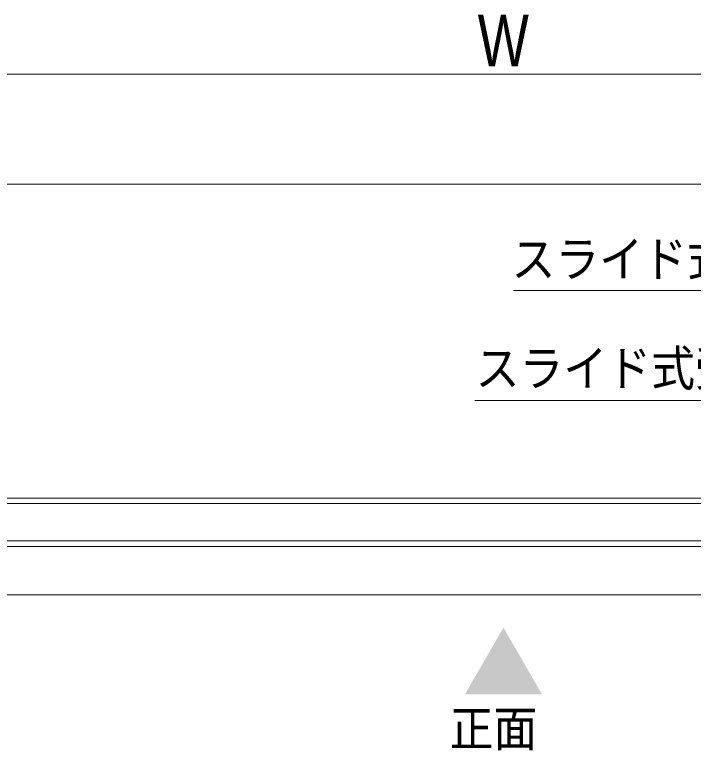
# Model space of a CAD drawing. Units: millimetres, scale not verified. Extents: x -6062 to 6062, y -3045 to 3045.
# Drawn here: x -3449 to -2831, y 1064 to 1734 of the extents above; entities that cross this region are included whole.
import ezdxf
from ezdxf.enums import TextEntityAlignment as Align

# ---------------------------------------------------------------- set-up
doc = ezdxf.new("R2010")
doc.units = ezdxf.units.MM
doc.header["$LTSCALE"] = 20
for name, color, linetype, lineweight in [('0-1_2寸法-3', 7, 'Continuous', 9), ('0-2_3一般', 7, 'Continuous', 9), ('0-3_2寸法-1', 7, 'Continuous', 9)]:
    doc.layers.add(name, color=color, linetype=linetype, lineweight=lineweight)
doc.styles.add('ＭＳ ゴシック', font='')
doc.styles.add('ＭＳ Ｐゴシック', font='')
doc.styles.get('ＭＳ ゴシック').set_extended_font_data('MS Gothic')
doc.styles.get('ＭＳ Ｐゴシック').set_extended_font_data('MS PGothic')

# ---------------------------------------------------------------- blocks, each defined once
blk = doc.blocks.new('グループ-107')
at = {"layer": '0-2_3一般'}
for p, q in [((-59990, 25876.9), (11350, 25876.9)), ((-59990, 24996.9), (11350, 24996.9)), ((-59990, 24116.9), (11350, 24116.9))]:
    blk.add_line(p, q, dxfattribs=at)
blk.add_lwpolyline([(-12638, 25096.9), (-36002, 25096.9), (-36002, 25776.9), (-12638, 25776.9)], close=True, dxfattribs=at)
blk.add_lwpolyline([(-59990, 24116.9), (-59990, 24996.9), (11350, 24996.9), (11350, 24116.9)], dxfattribs=at)
blk = doc.blocks.new('グループ-108')
at = {"layer": '0-2_3一般'}
blk.add_blockref('グループ-107', (0, 0), dxfattribs=at)

msp = doc.modelspace()

# ---------------------------------------------------------------- linework, layer by layer
at = {"layer": '0-1_2寸法-3'}
for points in [[(-2453.2, 1271.76), (-2575.07, 1482.84), (-2994.3, 1482.84)], [(-2558.5, 1271.84), (-2622.59, 1382.84), (-3029.47, 1382.84)]]:
    msp.add_lwpolyline(points, dxfattribs=at)
msp.add_solid([(-2968.43, 1115.1), (-3003.5, 1175.84), (-3038.57, 1115.1)], dxfattribs=at)
at = {"layer": '0-3_2寸法-1'}
for p, q in [((-4774.79, 1680), (-1232.21, 1680)), ((-3574.79, 1580), (-1232.21, 1580))]:
    msp.add_line(p, q, dxfattribs=at)

# ---------------------------------------------------------------- block references
at = {"layer": '0-2_3一般', "xscale": 0.05, "yscale": 0.05}
msp.add_blockref('グループ-108', (-1787.5, 0), dxfattribs=at)

# ---------------------------------------------------------------- texts
at = {"layer": '0-1_2寸法-3', "style": 'ＭＳ ゴシック', "width": 0.9}
for s, p in [('スライド式ストッパー', (-2996.23, 1485.61)), ('スライド式受け金具', (-3028.89, 1386.19)), ('正面', (-3052.58, 1057.86))]:
    msp.add_text(s, height=32.55, dxfattribs=at).set_placement(p, align=Align.BOTTOM_LEFT)
at = {"layer": '0-3_2寸法-1', "style": 'ＭＳ Ｐゴシック', "width": 0.8}
msp.add_text('W', height=47.17, dxfattribs=at).set_placement((-3026.96, 1672.93), align=Align.BOTTOM_LEFT)

doc.saveas('drawing.dxf')
